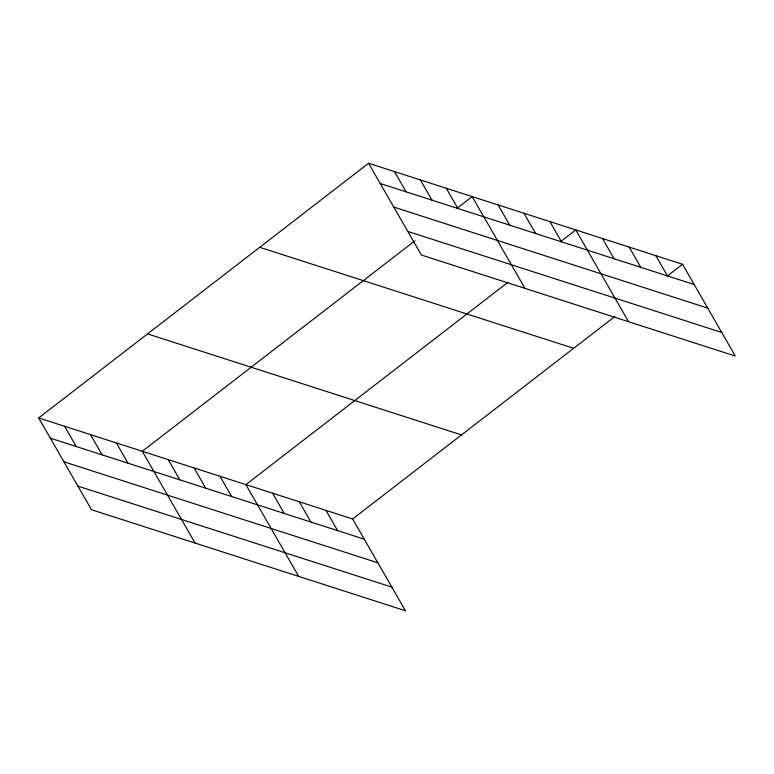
<?xml version="1.0" encoding="UTF-8"?>
<svg xmlns="http://www.w3.org/2000/svg" width="774" height="774" viewBox="0 0 774 774"><rect width="100%" height="100%" fill="white"/><g stroke="black" fill="none" stroke-linecap="round" stroke-linejoin="round"><path stroke-width="1.16" d="M38.7 417.941L352.644 518.967L405.421 610.744L91.477 509.727L38.7 417.941L368.579 163.256L682.523 264.273L735.3 356.059L421.356 255.033L368.579 163.256M414.883 240.82L142.3 451.281L195.077 543.067M456.902 208.38L472.179 196.586L524.956 288.373M507.986 282.268L245.9 484.621L298.677 576.398M560.502 241.72L575.779 229.926L628.556 321.713M352.644 518.967L614.72 316.614M667.246 276.066L682.523 264.273M380.218 183.496L694.162 284.522M393.802 207.103L707.736 308.129M407.782 231.426L721.726 332.452M259.716 247.303L573.66 348.319M147.563 333.894L461.498 434.911M50.339 438.19L364.283 539.207M63.913 461.797L377.857 562.814M77.903 486.12L391.847 587.137M655.839 255.681L667.478 275.931M629.156 247.1L640.795 267.349M602.462 238.508L614.111 258.758M549.879 221.587L561.527 241.836M523.979 213.256L535.627 233.506M498.079 204.926L509.727 225.166M446.279 188.256L457.927 208.496M420.379 179.916L432.027 200.166M394.479 171.586L406.118 191.836M325.96 510.376L337.599 530.625M299.267 501.794L310.916 522.034M272.583 493.202L284.232 513.452M220 476.281L231.649 496.531M194.1 467.951L205.739 488.201M168.2 459.611L179.839 479.861M116.4 442.951L128.039 463.191M90.5 434.611L102.139 454.86M64.6 426.281L76.239 446.521"/></g></svg>
